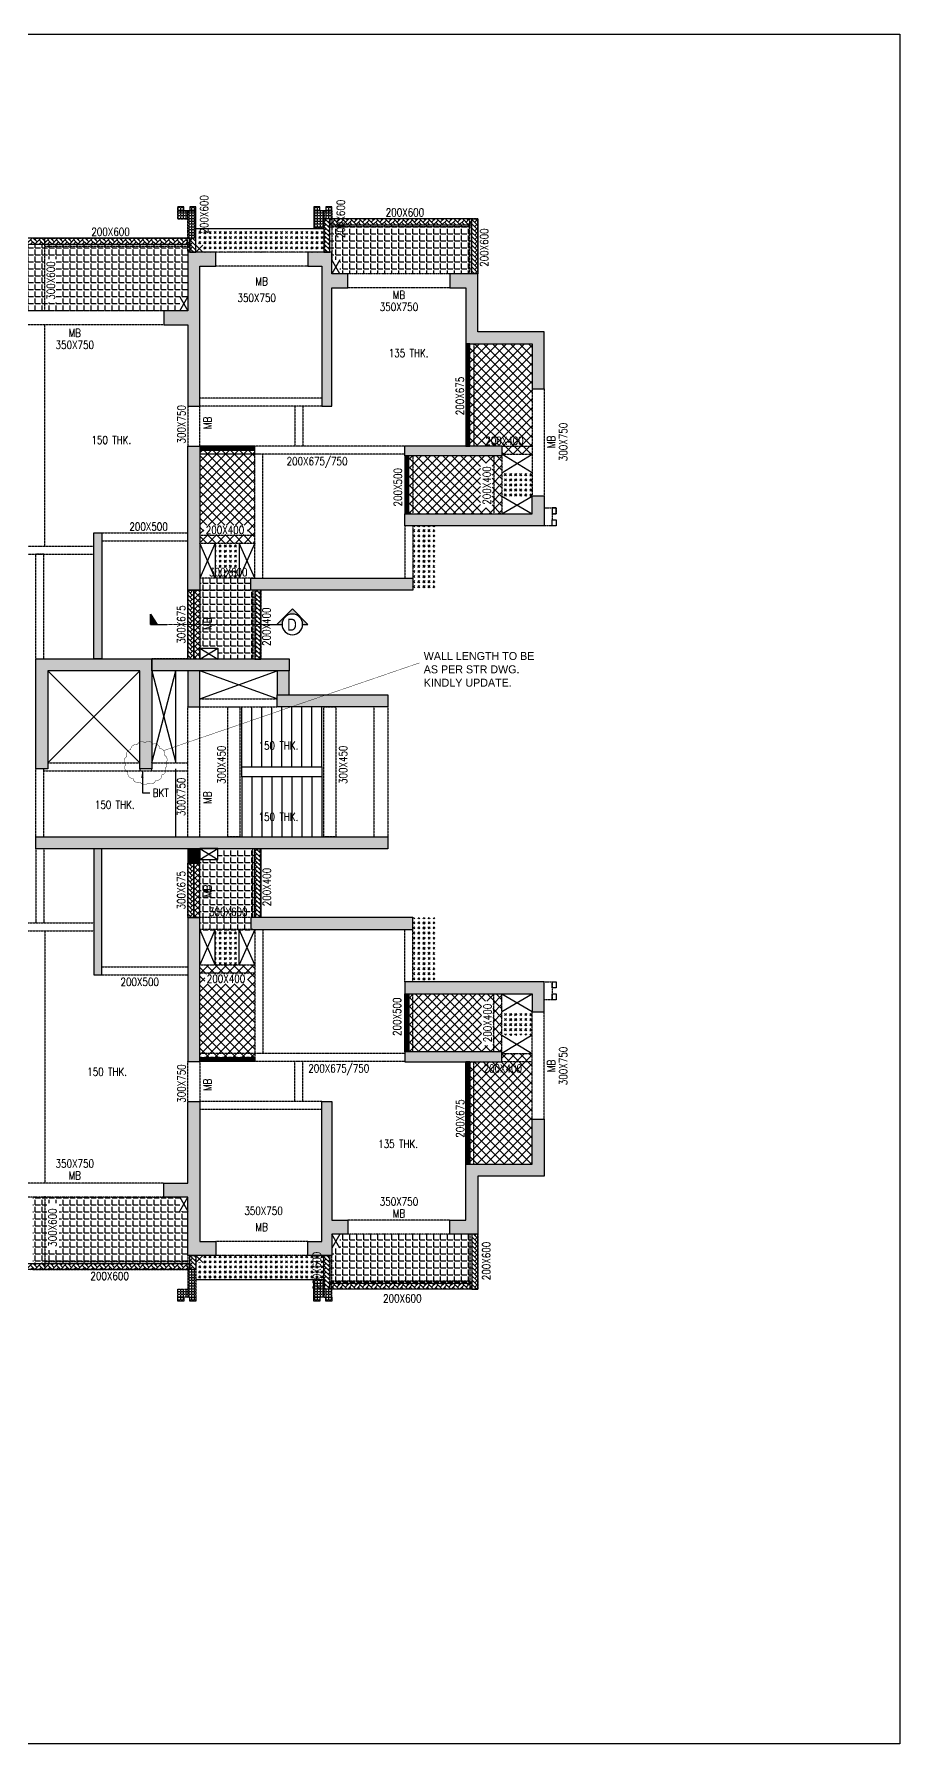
# Model space of a CAD drawing. Header units: millimetres. Extents: x 4277 to 218637, y 6776 to 49510.
# Drawn here: x 44163 to 65790, y 6776 to 49510 of the extents above; entities that cross this region are included whole.
import ezdxf
from ezdxf.enums import TextEntityAlignment as Align

# ---------------------------------------------------------------- set-up
doc = ezdxf.new("R2010")
doc.units = ezdxf.units.MM
for name, pattern in [('DASHED2', [0.375, 0.25, -0.125]), ('DOT', [0.25, 0, -0.25]), ('HIDDEN', [0.375, 0.25, -0.125])]:
    doc.linetypes.add(name, pattern=pattern)
for name, color, linetype, lineweight in [('0. BIM ARCH 28.03.25', 7, 'Continuous', 0), ('BEAM SIZES', 3, 'Continuous', 0), ('Boundary', 40, 'Continuous', 30), ('OTHER', 7, 'Continuous', 30), ('RC PARDI 100MM', 2, 'Continuous', 25), ('RC PARDI 150MM', 2, 'Continuous', 25), ('RC PARDI 200MM', 2, 'Continuous', 25)]:
    doc.layers.add(name, color=color, linetype=linetype, lineweight=lineweight)
for name, color, linetype in [('BEAM', 3, 'DASHED2'), ('BEAM NO', 3, 'Continuous'), ('COL', 6, 'Continuous'), ('col solid', 20, 'Continuous'), ('COVER', 2, 'Continuous'), ('CUT', 9, 'Continuous'), ('DOTED LINE', 7, 'DOT'), ('HAT', 30, 'Continuous'), ('S-Refr-Sect', 2, 'Continuous'), ('SLAB NO', 3, 'Continuous'), ('SYMBOL', 1, 'Continuous')]:
    doc.layers.add(name, color=color, linetype=linetype)
doc.styles.add('AR', font='GOTHIC.TTF')
doc.styles.add('Arial', font='arial.ttf')
doc.styles.add('romance', font='SIMPLEX.shx')
doc.styles.add('ROMANS', font='romans.shx', dxfattribs={"width": 1.2})
doc.dimstyles.new('100T', dxfattribs={"dimtxt": 200, "dimasz": 180, "dimexe": 50, "dimexo": 50, "dimgap": 75, "dimtad": 1, "dimdec": 0, "dimzin": 0, "dimdsep": 46, "dimtxsty": 'romance', "dimcen": 0.09, "dimdle": 150, "dimclrd": 11, "dimclre": 11, "dimclrt": 2, "dimadec": 0, "dimazin": 0, "dimtfac": 1, "dimtdec": 0, "dimtofl": 0, "dimtmove": 0, "dimatfit": 3, "dimfxl": 1, "dimtolj": 1, "dimtzin": 0, "dimarcsym": 0})
pattern_1 = [(45, (67241, -120499.32), (-112.2532, 112.2532), []), (135, (67241, -120499.32), (-112.2532, -112.2532), [])]
pattern_2 = [(0, (67241, -120499.32), (0, 174.625), [127, -47.625]), (90, (67241, -120499.32), (-174.625, 1e-14), [127, -47.625])]
pattern_3 = [(180, (192865.78, 208981.15), (-75, -75), [75, -75]), (180, (192865.78, 208953.02), (-75, -75), [75, -75]), (180, (192865.78, 208924.9), (-75, -75), [75, -75]), (270, (192856.41, 208915.52), (75, -75), [75, -75]), (270, (192828.28, 208915.52), (75, -75), [75, -75]), (270, (192800.16, 208915.52), (75, -75), [75, -75])]
pattern_4 = [(270, (-155646.56, 212458.9), (75, -75), [75, -75]), (270, (-155618.43, 212458.9), (75, -75), [75, -75]), (270, (-155590.31, 212458.9), (75, -75), [75, -75]), (360, (-155580.93, 212449.53), (75, 75), [75, -75]), (360, (-155580.93, 212421.4), (75, 75), [75, -75]), (360, (-155580.93, 212393.28), (75, 75), [75, -75])]
pattern_5 = [(45, (67240.994, -120499.316), (0, 107.763073), [228.6, -76.2]), (135, (67294.876, -120445.435), (1e-14, 107.763073), [228.6, -76.2])]
pattern_6 = [(45, (67240.99, -120499.32), (-67.35192, 67.35192), []), (135, (67240.99, -120499.32), (-67.35192, -67.35192), [])]
pattern_7 = [(270, (-157171.56, 215258.9), (75, -75), [75, -75]), (270, (-157143.43, 215258.9), (75, -75), [75, -75]), (270, (-157115.31, 215258.9), (75, -75), [75, -75]), (360, (-157105.93, 215249.53), (75, 75), [75, -75]), (360, (-157105.93, 215221.4), (75, 75), [75, -75]), (360, (-157105.93, 215193.28), (75, 75), [75, -75])]
pattern_8 = [(45, (67240.99, -120499.32), (127.27922, 0), [75, -105]), (45, (67272.81, -120499.32), (127.27922, 0), [30, -150]), (45, (67240.99, -120467.5), (127.27922, 0), [30, -150])]
pattern_9 = [(0, (67240.994, -120499.316), (0, 69.85), [50.8, -19.05]), (90, (67240.994, -120499.316), (-69.85, 4e-15), [50.8, -19.05])]

# ---------------------------------------------------------------- blocks, each defined once
blk = doc.blocks.new('A-SEC-REF-ARROW')
at = {"layer": 'S-Refr-Sect'}
h = blk.add_hatch(color=11, dxfattribs=at)
edge = h.paths.add_edge_path()
edge.add_line((0, 904), (0, 600))
edge.add_arc((0, 0), 600, 90, 180)
edge.add_arc((0, 0), 600, 180, 270)
edge.add_line((0, -600), (0, -904))
edge.add_line((0, -904), (-904, 0))
edge.add_line((-904, 0), (0, 904))
at = {"layer": 'S-Refr-Sect', "color": 11, "linetype": 'Continuous', "ltscale": 100}
for p, q in [((-904, 0), (0, 904)), ((0, 904), (0, 600)), ((0, -904), (-904, 0)), ((0, -600), (0, -904))]:
    blk.add_line(p, q, dxfattribs=at)
at = {"layer": 'S-Refr-Sect', "color": 2, "linetype": 'Continuous'}
blk.add_circle((0, 0), 600, dxfattribs=at)
blk = doc.blocks.new('SECTION')
at = {"layer": 'SYMBOL', "color": 2, "linetype": 'Continuous'}
blk.add_line((1582547, -157327), (1583086, -157327), dxfattribs=at)
at = {"layer": 'SYMBOL', "ltscale": 800, "xscale": -0.500000000299394, "yscale": 0.5000000005322244, "zscale": 0.5, "rotation": 89.96648996946367}
blk.add_blockref('A-SEC-REF-ARROW', (1583371, -157327), dxfattribs=at)
at = {"layer": 'SYMBOL', "color": 1, "linetype": 'Continuous', "style": 'Arial', "width": 0.8}
blk.add_attdef('1', text='', height=350, dxfattribs=at).set_placement((1583359, -157334), align=Align.MIDDLE)
blk = doc.blocks.new('SEC-END')
at = {"linetype": 'Continuous'}
for p, q in [((-300, 0), (0, 200)), ((0, 0), (-300, 0))]:
    blk.add_line(p, q, dxfattribs=at)
blk.add_solid([(-300, 0), (0, 0), (-300, 0), (0, 200)], dxfattribs=at)
blk = doc.blocks.new('SEC-T1')
at = {"layer": 'S-Refr-Sect', "linetype": 'Continuous'}
blk.add_line((0, 4.84), (0, 0), dxfattribs=at)
at = {"layer": 'S-Refr-Sect', "extrusion": (0, 0, -1), "xscale": 0.009999999999998, "yscale": 0.009999999999998, "zscale": -0.01, "rotation": 180}
blk.add_blockref('SEC-END', (0, 4.84), dxfattribs=at)

msp = doc.modelspace()

# ---------------------------------------------------------------- hatches: boundary and pattern name
at = {"layer": 'col solid'}
h = msp.add_hatch(color=256, dxfattribs=at)
h.dxf.hatch_style = 1
h.paths.add_polyline_path([(48001, 42244), (48001, 40209), (48301, 40209), (48301, 43709), (48701, 43709), (48701, 44059), (48001, 44059), (48001, 42594), (47400, 42594), (47400, 42244), (48001, 42244)])
h = msp.add_hatch(color=256, dxfattribs=at)
h.dxf.hatch_style = 1
h.paths.add_polyline_path([(51601, 44059), (51001, 44059), (51001, 43709), (51351, 43709), (51351, 40209), (51601, 40209), (51601, 43169), (52000, 43169), (52000, 43519), (51601, 43519)])
h = msp.add_hatch(color=256, dxfattribs=at)
h.dxf.hatch_style = 1
h.paths.add_polyline_path([(55251, 41769), (56601, 41769), (56601, 40649), (56901, 40649), (56901, 42069), (55251, 42069), (55251, 43519), (54551, 43519), (54551, 43169), (54951, 43169), (54951, 41769)])
h = msp.add_hatch(color=256, dxfattribs=at)
h.dxf.hatch_style = 1
h.paths.add_polyline_path([(47999, 39209), (48301, 39209), (48301, 35609), (47999, 35609)])
h = msp.add_hatch(color=256, dxfattribs=at)
h.dxf.hatch_style = 1
h.paths.add_polyline_path([(53426, 39219), (55851, 39219), (55851, 38969), (53426, 38969)])
h = msp.add_hatch(color=256, dxfattribs=at)
h.dxf.hatch_style = 1
h.paths.add_polyline_path([(53426, 37219), (53426, 37519), (56601, 37519), (56601, 37969), (56901, 37969), (56901, 37219)])
h = msp.add_hatch(color=256, dxfattribs=at)
h.dxf.hatch_style = 1
h.paths.add_polyline_path([(45649, 33894), (45650, 33894), (45850, 33894), (45849, 37044), (45649, 37044)])
h = msp.add_hatch(color=256, dxfattribs=at)
h.dxf.hatch_style = 1
h.paths.add_polyline_path([(49576, 35909), (53626, 35909), (53626, 35609), (49576, 35609)])
h = msp.add_hatch(color=256, dxfattribs=at)
h.dxf.hatch_style = 1
h.paths.add_polyline_path([(44201, 33894), (47101, 33894), (47101, 31144), (46801, 31144), (46801, 33594), (44501, 33594), (44501, 31144), (44201, 31144)])
h = msp.add_hatch(color=256, dxfattribs=at)
h.dxf.hatch_style = 1
h.paths.add_polyline_path([(44201, 33894), (47101, 33894), (47101, 31144), (46801, 31144), (46801, 33594), (44501, 33594), (44501, 31144), (44201, 31144)])
h = msp.add_hatch(color=256, dxfattribs=at)
h.dxf.hatch_style = 1
h.paths.add_polyline_path([(47101, 33894), (50537, 33894), (50537, 33594), (47101, 33594)])
h = msp.add_hatch(color=256, dxfattribs=at)
h.dxf.hatch_style = 1
h.paths.add_polyline_path([(47999, 32694), (48299, 32694), (48299, 33594), (47999, 33594)])
h = msp.add_hatch(color=256, dxfattribs=at)
h.dxf.hatch_style = 1
h.paths.add_polyline_path([(50237, 32994), (50537, 32994), (50537, 33594), (50237, 33594)])
h = msp.add_hatch(color=256, dxfattribs=at)
h.dxf.hatch_style = 1
h.paths.add_polyline_path([(53001, 32694), (50237, 32694), (50237, 32994), (53001, 32994)])
h = msp.add_hatch(color=256, dxfattribs=at)
h.dxf.hatch_style = 1
h.paths.add_polyline_path([(44201, 29444), (53001, 29444), (53001, 29144), (44201, 29144)])
h = msp.add_hatch(color=256, dxfattribs=at)
h.dxf.hatch_style = 1
h.paths.add_polyline_path([(44201, 29444), (53001, 29444), (53001, 29144), (44201, 29144)])
h = msp.add_hatch(color=256, dxfattribs=at)
h.dxf.hatch_style = 1
h.paths.add_polyline_path([(45649, 25994), (45849, 25994), (45850, 29144), (45650, 29144), (45649, 29144)])
h = msp.add_hatch(color=256, dxfattribs=at)
h.dxf.hatch_style = 1
h.paths.add_polyline_path([(47999, 29144), (47999, 28791), (48299, 28791), (48299, 29144)])
h = msp.add_hatch(color=256, dxfattribs=at)
h.dxf.hatch_style = 1
h.paths.add_polyline_path([(47999, 29144), (47999, 28791), (48299, 28791), (48299, 29144)])
h = msp.add_hatch(color=256, dxfattribs=at)
h.dxf.hatch_style = 1
h.paths.add_polyline_path([(47999, 23829), (48301, 23829), (48301, 27429), (47999, 27429)])
h = msp.add_hatch(color=256, dxfattribs=at)
h.dxf.hatch_style = 1
h.paths.add_polyline_path([(49576, 27129), (53626, 27129), (53626, 27429), (49576, 27429)])
h = msp.add_hatch(color=256, dxfattribs=at)
h.dxf.hatch_style = 1
h.paths.add_polyline_path([(53426, 25819), (53426, 25519), (56601, 25519), (56601, 25069), (56901, 25069), (56901, 25819)])
h = msp.add_hatch(color=256, dxfattribs=at)
h.dxf.hatch_style = 1
h.paths.add_polyline_path([(53426, 23819), (55851, 23819), (55851, 24069), (53426, 24069)])
h = msp.add_hatch(color=256, dxfattribs=at)
h.dxf.hatch_style = 1
h.paths.add_polyline_path([(48001, 20794), (48001, 22829), (48301, 22829), (48301, 19329), (48701, 19329), (48701, 18979), (48001, 18979), (48001, 20444), (47400, 20444), (47400, 20794), (48001, 20794)])
h = msp.add_hatch(color=256, dxfattribs=at)
h.dxf.hatch_style = 1
h.paths.add_polyline_path([(51601, 18979), (51001, 18979), (51001, 19329), (51351, 19329), (51351, 22829), (51601, 22829), (51601, 19869), (52000, 19869), (52000, 19519), (51601, 19519)])
h = msp.add_hatch(color=256, dxfattribs=at)
h.dxf.hatch_style = 1
h.paths.add_polyline_path([(55251, 21269), (56601, 21269), (56601, 22389), (56901, 22389), (56901, 20969), (55251, 20969), (55251, 19519), (54551, 19519), (54551, 19869), (54951, 19869), (54951, 21269)])
at = {"layer": 'HAT'}
h = msp.add_hatch(dxfattribs=at)
h.set_pattern_fill('ANGLE', color=256, scale=10)
h.set_pattern_definition(pattern_9)
h.paths.add_polyline_path([(47751, 45194), (47901, 45194), (47901, 45094), (47751, 45094)])
h = msp.add_hatch(dxfattribs=at)
h.set_pattern_fill('ANGLE', color=256, scale=10)
h.set_pattern_definition(pattern_9)
h.paths.add_polyline_path([(48001, 45094), (47751, 45094), (47751, 44894), (48001, 44894)])
h = msp.add_hatch(dxfattribs=at)
h.set_pattern_fill('ANGLE', color=256, scale=10)
h.set_pattern_definition(pattern_9)
h.paths.add_polyline_path([(48001, 45094), (48201, 45094), (48201, 44409), (48001, 44409)])
h = msp.add_hatch(dxfattribs=at)
h.set_pattern_fill('ANGLE', color=256, scale=10)
h.set_pattern_definition(pattern_9)
h.paths.add_polyline_path([(48051, 45094), (48201, 45094), (48201, 45194), (48051, 45194)])
h = msp.add_hatch(dxfattribs=at)
h.set_pattern_fill('ANGLE', color=256, scale=10)
h.set_pattern_definition(pattern_9)
h.paths.add_polyline_path([(51151, 45194), (51301, 45194), (51301, 45094), (51151, 45094)])
h = msp.add_hatch(dxfattribs=at)
h.set_pattern_fill('ANGLE', color=256, scale=10)
h.set_pattern_definition(pattern_9)
h.paths.add_polyline_path([(51151, 45094), (51401, 45094), (51401, 44659), (51151, 44659)])
h = msp.add_hatch(dxfattribs=at)
h.set_pattern_fill('ANGLE', color=256, scale=10)
h.set_pattern_definition(pattern_9)
h.paths.add_polyline_path([(51401, 45094), (51601, 45094), (51601, 44894), (51401, 44894)])
h = msp.add_hatch(dxfattribs=at)
h.set_pattern_fill('ANGLE', color=256, scale=10)
h.set_pattern_definition(pattern_9)
h.paths.add_polyline_path([(51451, 45194), (51601, 45194), (51601, 45094), (51451, 45094)])
h = msp.add_hatch(dxfattribs=at)
h.set_pattern_fill('GOST_GLASS', color=256, scale=15)
h.set_pattern_definition([(45, (67240.99, -120299.32), (127.27922, 0), [75, -105]), (45, (67272.81, -120299.32), (127.27922, 0), [30, -150]), (45, (67240.99, -120267.5), (127.27922, 0), [30, -150])])
h.paths.add_polyline_path([(48201, 44654), (51401, 44654), (51401, 44059), (48376, 44059), (48376, 44234), (48201, 44234)])
h = msp.add_hatch(dxfattribs=at)
h.set_pattern_fill('ANGLE', color=256, scale=25)
h.set_pattern_definition(pattern_2)
h.paths.add_polyline_path([(55101, 44744), (51551, 44744), (51551, 44059), (51601, 44059), (51601, 43869), (51800, 43869), (51801, 43519), (55101, 43519)])
h = msp.add_hatch(dxfattribs=at)
h.set_pattern_fill('ANGLE', color=256, scale=25)
h.set_pattern_definition(pattern_2)
h.paths.add_polyline_path([(44426, 44259), (40801, 44259), (40801, 43759), (40851, 43759), (40851, 42944), (41051, 42944), (41051, 42594), (44426, 42594)])
h = msp.add_hatch(dxfattribs=at)
h.set_pattern_fill('ANGLE', color=256, scale=25)
h.set_pattern_definition(pattern_2)
h.paths.add_polyline_path([(44716, 42799), (44426, 42799), (44426, 42594), (47801, 42594), (47801, 42944), (48001, 42944), (48001, 44059), (48051, 44059), (48051, 44259), (44426, 44259), (44426, 43889), (44716, 43889)])
at = {"layer": 'HAT', "linetype": 'ByBlock'}
h = msp.add_hatch(dxfattribs=at)
h.set_pattern_fill('ANSI37', color=256, scale=50)
h.set_pattern_definition(pattern_1)
edge = h.paths.add_edge_path()
edge.add_line((56601, 41769), (55051, 41769))
edge.add_line((55051, 41769), (55051, 39209))
edge.add_line((55051, 39209), (55851, 39209))
edge.add_line((55851, 39209), (55851, 39009))
edge.add_line((55851, 39009), (56601, 39009))
edge.add_line((56601, 39009), (56600, 41769))
h = msp.add_hatch(dxfattribs=at)
h.set_pattern_fill('ANSI37', color=256, scale=50)
h.set_pattern_definition(pattern_1)
h.paths.add_polyline_path([(48398, 37237), (49491, 37237), (49491, 37003), (48398, 37003)])
h.paths.add_polyline_path([(49676, 36789), (48301, 36789), (48301, 39109), (49676, 39109)])
h = msp.add_hatch(dxfattribs=at)
h.set_pattern_fill('ANSI37', color=256, scale=50)
h.set_pattern_definition(pattern_1)
h.paths.add_polyline_path([(55603, 38785), (55603, 37670), (55317, 37670), (55317, 38785)])
h.paths.add_polyline_path([(55851, 38969), (53526, 38969), (53526, 37519), (55851, 37519)])
at = {"layer": 'HAT'}
h = msp.add_hatch(dxfattribs=at)
h.set_pattern_fill('GOST_GLASS', color=256, scale=15)
h.set_pattern_definition(pattern_8)
h.paths.add_polyline_path([(56601, 38549), (55851, 38549), (55851, 37959), (56601, 37959)])
h = msp.add_hatch(dxfattribs=at)
h.set_pattern_fill('GOST_GLASS', color=256, scale=15)
h.set_pattern_definition(pattern_8)
h.paths.add_polyline_path([(53626, 37219), (54176, 37219), (54176, 35609), (53626, 35609)])
h = msp.add_hatch(dxfattribs=at)
h.set_pattern_fill('GOST_GLASS', color=256, scale=15)
h.set_pattern_definition(pattern_8)
h.paths.add_polyline_path([(49288, 36789), (48688, 36789), (48688, 35909), (49288, 35909)])
h = msp.add_hatch(dxfattribs=at)
h.set_pattern_fill('ANGLE', color=256, scale=25)
h.set_pattern_definition(pattern_2)
h.paths.add_polyline_path([(48301, 35909), (49576, 35909), (49576, 35609), (48301, 35609)])
at = {"layer": 'HAT', "linetype": 'ByBlock'}
h = msp.add_hatch(dxfattribs=at)
h.set_pattern_fill('ANSI37', color=256, scale=30)
h.set_pattern_definition(pattern_6)
h.paths.add_polyline_path([(48299, 33891), (48150, 33891), (48150, 35609), (48299, 35609)])
at = {"layer": 'HAT'}
h = msp.add_hatch(dxfattribs=at)
h.set_pattern_fill('ANGLE', color=256, scale=25)
h.set_pattern_definition(pattern_2)
edge = h.paths.add_edge_path()
edge.add_line((49676, 35609), (48301, 35609))
edge.add_line((48301, 35609), (48299, 34159))
edge.add_line((48299, 34159), (48751, 34159))
edge.add_line((48751, 34159), (48751, 33891))
edge.add_line((48751, 33891), (49676, 33891))
edge.add_line((49676, 33891), (49676, 35609))
h = msp.add_hatch(dxfattribs=at)
h.set_pattern_fill('ANGLE', color=256, scale=25)
h.set_pattern_definition(pattern_2)
edge = h.paths.add_edge_path()
edge.add_line((49676, 27429), (48301, 27429))
edge.add_line((48301, 27429), (48299, 28879))
edge.add_line((48299, 28879), (48751, 28879))
edge.add_line((48751, 28879), (48751, 29147))
edge.add_line((48751, 29147), (49676, 29147))
edge.add_line((49676, 29147), (49676, 27429))
at = {"layer": 'HAT', "linetype": 'ByBlock'}
h = msp.add_hatch(dxfattribs=at)
h.set_pattern_fill('ANSI37', color=256, scale=30)
h.set_pattern_definition(pattern_6)
h.paths.add_polyline_path([(48299, 28791), (48150, 28791), (48150, 27429), (48299, 27429)])
at = {"layer": 'HAT'}
h = msp.add_hatch(dxfattribs=at)
h.set_pattern_fill('ANGLE', color=256, scale=25)
h.set_pattern_definition([(0, (67240.97, -128989.37), (0, 174.625), [127, -47.625]), (90, (67240.97, -128989.37), (-174.625, 1e-14), [127, -47.625])])
h.paths.add_polyline_path([(48301, 27419), (49576, 27419), (49576, 27119), (48301, 27119)])
h = msp.add_hatch(dxfattribs=at)
h.set_pattern_fill('GOST_GLASS', color=256, scale=15)
h.set_pattern_definition(pattern_8)
h.paths.add_polyline_path([(53626, 27429), (54176, 27429), (54176, 25829), (53626, 25829)])
h = msp.add_hatch(dxfattribs=at)
h.set_pattern_fill('GOST_GLASS', color=256, scale=15)
h.set_pattern_definition(pattern_8)
h.paths.add_polyline_path([(49288, 27129), (48688, 27129), (48688, 26249), (49288, 26249)])
at = {"layer": 'HAT', "linetype": 'ByBlock'}
h = msp.add_hatch(dxfattribs=at)
h.set_pattern_fill('ANSI37', color=256, scale=50)
h.set_pattern_definition(pattern_1)
h.paths.add_polyline_path([(49495, 26016), (49495, 25775), (48423, 25775), (48423, 26016)])
h.paths.add_polyline_path([(49676, 26249), (48301, 26249), (48301, 23929), (49676, 23929)])
h = msp.add_hatch(dxfattribs=at)
h.set_pattern_fill('ANSI37', color=256, scale=50)
h.set_pattern_definition(pattern_1)
h.paths.add_polyline_path([(55620, 25337), (55620, 24230), (55341, 24230), (55341, 25337)])
h.paths.add_polyline_path([(55851, 24069), (53526, 24069), (53526, 25519), (55851, 25519)])
at = {"layer": 'HAT'}
h = msp.add_hatch(dxfattribs=at)
h.set_pattern_fill('GOST_GLASS', color=256, scale=15)
h.set_pattern_definition(pattern_8)
h.paths.add_polyline_path([(56601, 25079), (55851, 25079), (55851, 24489), (56601, 24489)])
at = {"layer": 'HAT', "linetype": 'ByBlock'}
h = msp.add_hatch(dxfattribs=at)
h.set_pattern_fill('ANSI37', color=256, scale=50)
h.set_pattern_definition(pattern_1)
edge = h.paths.add_edge_path()
edge.add_line((56601, 21269), (55051, 21269))
edge.add_line((55051, 21269), (55051, 23829))
edge.add_line((55051, 23829), (55851, 23829))
edge.add_line((55851, 23829), (55851, 24029))
edge.add_line((55851, 24029), (56601, 24029))
edge.add_line((56601, 24029), (56600, 21269))
at = {"layer": 'HAT'}
h = msp.add_hatch(dxfattribs=at)
h.set_pattern_fill('ANGLE', color=256, scale=25)
h.set_pattern_definition(pattern_2)
h.paths.add_polyline_path([(44477, 20293), (44784, 20293), (44784, 19118), (44477, 19118)], flags=16)
h.paths.add_polyline_path([(48001, 18779), (44126, 18779), (44126, 20444), (47801, 20444), (47801, 20094), (48001, 20094)])
h = msp.add_hatch(dxfattribs=at)
h.set_pattern_fill('ANGLE', color=256, scale=25)
h.set_pattern_definition(pattern_2)
edge = h.paths.add_edge_path()
edge.add_line((55101, 18294), (51551, 18294))
edge.add_line((51551, 18294), (51551, 18979))
edge.add_line((51551, 18979), (51601, 18979))
edge.add_line((51601, 18979), (51601, 19169))
edge.add_line((51601, 19169), (51800, 19169))
edge.add_line((51800, 19169), (51801, 19519))
edge.add_line((51801, 19519), (55101, 19519))
edge.add_line((55101, 19519), (55101, 18294))
h = msp.add_hatch(dxfattribs=at)
h.set_pattern_fill('GOST_GLASS', color=256, scale=15)
h.set_pattern_definition([(45, (67240.99, -120699.37), (127.27922, 0), [75, -105]), (45, (67272.81, -120699.37), (127.27922, 0), [30, -150]), (45, (67240.99, -120667.55), (127.27922, 0), [30, -150])])
h.paths.add_polyline_path([(48201, 18384), (51401, 18384), (51401, 18979), (48376, 18979), (48376, 18804), (48201, 18804)])
h = msp.add_hatch(dxfattribs=at)
h.set_pattern_fill('ANGLE', color=256, scale=10)
h.set_pattern_definition(pattern_9)
h.paths.add_polyline_path([(48001, 18629), (48200, 18629), (48201, 17944), (48001, 17944)])
h = msp.add_hatch(dxfattribs=at)
h.set_pattern_fill('ANGLE', color=256, scale=10)
h.set_pattern_definition(pattern_9)
h.paths.add_polyline_path([(51401, 17944), (51151, 17944), (51151, 18379), (51401, 18379)])
h = msp.add_hatch(dxfattribs=at)
h.set_pattern_fill('ANGLE', color=256, scale=10)
h.set_pattern_definition(pattern_9)
h.paths.add_polyline_path([(48001, 17944), (47751, 17944), (47751, 18144), (48001, 18144)])
h = msp.add_hatch(dxfattribs=at)
h.set_pattern_fill('ANGLE', color=256, scale=10)
h.set_pattern_definition(pattern_9)
h.paths.add_polyline_path([(51401, 18144), (51601, 18144), (51601, 17944), (51401, 17944)])
h = msp.add_hatch(dxfattribs=at)
h.set_pattern_fill('ANGLE', color=256, scale=10)
h.set_pattern_definition(pattern_9)
h.paths.add_polyline_path([(47751, 17944), (47901, 17944), (47901, 17844), (47751, 17844)])
h = msp.add_hatch(dxfattribs=at)
h.set_pattern_fill('ANGLE', color=256, scale=10)
h.set_pattern_definition(pattern_9)
h.paths.add_polyline_path([(48051, 17944), (48201, 17944), (48201, 17844), (48051, 17844)])
h = msp.add_hatch(dxfattribs=at)
h.set_pattern_fill('ANGLE', color=256, scale=10)
h.set_pattern_definition(pattern_9)
h.paths.add_polyline_path([(51151, 17944), (51301, 17944), (51301, 17844), (51151, 17844)])
h = msp.add_hatch(dxfattribs=at)
h.set_pattern_fill('ANGLE', color=256, scale=10)
h.set_pattern_definition(pattern_9)
h.paths.add_polyline_path([(51451, 17944), (51601, 17944), (51601, 17844), (51451, 17844)])
at = {"layer": 'RC PARDI 100MM'}
h = msp.add_hatch(dxfattribs=at)
h.set_pattern_fill('EARTH', color=30, scale=300, angle=270)
h.set_pattern_definition(pattern_7)
h.paths.add_polyline_path([(54951, 41769), (54951, 39209), (55051, 39209), (55051, 41769)])
h = msp.add_hatch(dxfattribs=at)
h.set_pattern_fill('EARTH', color=30, scale=300, angle=180)
h.set_pattern_definition(pattern_3)
h.paths.add_polyline_path([(48301, 39109), (49676, 39109), (49676, 39209), (48301, 39209)])
h = msp.add_hatch(dxfattribs=at)
h.set_pattern_fill('EARTH', color=30, scale=300, angle=270)
h.set_pattern_definition(pattern_4)
h.paths.add_polyline_path([(53426, 38969), (53426, 37519), (53526, 37519), (53526, 38969)])
h = msp.add_hatch(dxfattribs=at)
h.set_pattern_fill('EARTH', color=30, scale=300, angle=270)
h.set_pattern_definition(pattern_4)
h.paths.add_polyline_path([(53426, 24069), (53426, 25519), (53526, 25519), (53526, 24069)])
h = msp.add_hatch(dxfattribs=at)
h.set_pattern_fill('EARTH', color=30, scale=300, angle=180)
h.set_pattern_definition(pattern_3)
h.paths.add_polyline_path([(48301, 23929), (49676, 23929), (49676, 23829), (48301, 23829)])
h = msp.add_hatch(dxfattribs=at)
h.set_pattern_fill('EARTH', color=30, scale=300, angle=270)
h.set_pattern_definition(pattern_7)
h.paths.add_polyline_path([(54951, 21269), (54951, 23829), (55051, 23829), (55051, 21269)])
at = {"layer": 'RC PARDI 150MM'}
h = msp.add_hatch(dxfattribs=at)
h.set_pattern_fill('AR-HBONE', color=30, scale=0.75)
h.set_pattern_definition(pattern_5)
h.paths.add_polyline_path([(51401, 44059), (51551, 44059), (51551, 44894), (51401, 44894)])
h = msp.add_hatch(dxfattribs=at)
h.set_pattern_fill('AR-HBONE', color=30, scale=0.75)
h.set_pattern_definition(pattern_5)
h.paths.add_polyline_path([(55101, 44894), (51551, 44894), (51551, 44744), (55101, 44744)])
h = msp.add_hatch(dxfattribs=at)
h.set_pattern_fill('AR-HBONE', color=30, scale=0.75)
h.set_pattern_definition(pattern_5)
h.paths.add_polyline_path([(55251, 43519), (55101, 43519), (55101, 44894), (55251, 44894)])
h = msp.add_hatch(dxfattribs=at)
h.set_pattern_fill('AR-HBONE', color=30, scale=0.75)
h.set_pattern_definition([(45, (67240.994, -120399.316), (0, 107.763073), [228.6, -76.2]), (135, (67294.876, -120345.435), (1e-14, 107.763073), [228.6, -76.2])])
h.paths.add_polyline_path([(48051, 44409), (40801, 44409), (40801, 44259), (48051, 44259)])
h = msp.add_hatch(dxfattribs=at)
h.set_pattern_fill('AR-HBONE', color=30, scale=0.75)
h.set_pattern_definition([(45, (70590.53, -120199.28), (0, 107.763073), [228.6, -76.2]), (135, (70644.41, -120145.4), (1e-14, 107.763073), [228.6, -76.2])])
h.paths.add_polyline_path([(48051, 44059), (48201, 44059), (48201, 44409), (48051, 44409)])
h = msp.add_hatch(dxfattribs=at)
h.set_pattern_fill('AR-HBONE', color=30, scale=0.75)
h.set_pattern_definition(pattern_5)
h.paths.add_polyline_path([(48149, 33891), (47999, 33891), (47999, 35609), (48149, 35609)])
h = msp.add_hatch(dxfattribs=at)
h.set_pattern_fill('AR-HBONE', color=30, scale=0.75)
h.set_pattern_definition(pattern_5)
h.paths.add_polyline_path([(49826, 35609), (49676, 35609), (49676, 33891), (49826, 33891)])
h = msp.add_hatch(dxfattribs=at)
h.set_pattern_fill('AR-HBONE', color=30, scale=0.75)
h.set_pattern_definition(pattern_5)
h.paths.add_polyline_path([(49826, 27429), (49676, 27429), (49676, 29147), (49826, 29147)])
h = msp.add_hatch(dxfattribs=at)
h.set_pattern_fill('AR-HBONE', color=30, scale=0.75)
h.set_pattern_definition(pattern_5)
h.paths.add_polyline_path([(48149, 28791), (47999, 28791), (47999, 27429), (48149, 27429)])
h = msp.add_hatch(dxfattribs=at)
h.set_pattern_fill('AR-HBONE', color=30, scale=0.75)
h.set_pattern_definition(pattern_5)
h.paths.add_polyline_path([(55251, 19519), (55101, 19519), (55101, 18144), (55251, 18144)])
h = msp.add_hatch(dxfattribs=at)
h.set_pattern_fill('AR-HBONE', color=30, scale=0.75)
h.set_pattern_definition([(45, (70590.04, -120799.41), (0, 107.763073), [228.6, -76.2]), (135, (70643.924, -120745.53), (1e-14, 107.763073), [228.6, -76.2])])
h.paths.add_polyline_path([(48051, 18979), (48201, 18979), (48201, 18629), (48051, 18629)])
h = msp.add_hatch(dxfattribs=at)
h.set_pattern_fill('AR-HBONE', color=30, scale=0.75)
h.set_pattern_definition(pattern_5)
h.paths.add_polyline_path([(51401, 18979), (51551, 18979), (51551, 18144), (51401, 18144)])
h = msp.add_hatch(dxfattribs=at)
h.set_pattern_fill('AR-HBONE', color=30, scale=0.75)
h.set_pattern_definition([(45, (67240.52, -120599.32), (0, 107.763073), [228.6, -76.2]), (135, (67294.405, -120545.435), (1e-14, 107.763073), [228.6, -76.2])])
h.paths.add_polyline_path([(48051, 18629), (40800, 18629), (40800, 18779), (48051, 18779)])
h = msp.add_hatch(dxfattribs=at)
h.set_pattern_fill('AR-HBONE', color=30, scale=0.75)
h.set_pattern_definition(pattern_5)
h.paths.add_polyline_path([(55101, 18144), (51551, 18144), (51551, 18294), (55101, 18294)])

# ---------------------------------------------------------------- linework, layer by layer
at = {"layer": '0. BIM ARCH 28.03.25', "linetype": 'ByBlock', "lineweight": -2, "const_width": 10, "elevation": 0}
msp.add_lwpolyline([(47397, 31602), (53785, 33794)], dxfattribs=at)
msp.add_lwpolyline([(47453, 31294, 0.5), (47413, 31491, 0.5), (47299, 31656, 0.5), (47129, 31764, 0.5), (46931, 31796, 0.5), (46736, 31748, 0.5), (46575, 31627, 0.5), (46474, 31453, 0.5), (46450, 31254, 0.5), (46506, 31061, 0.5), (46633, 30905, 0.5), (46811, 30811, 0.5), (47011, 30795, 0.5), (47202, 30859, 0.5), (47352, 30992, 0.5), (47438, 31173, 0.5)], format="xyb", close=True, dxfattribs=at)
at = {"layer": 'BEAM', "ltscale": 10}
for p, q in [((48001, 44059, 0), (48001, 45094, 0)), ((48001, 45094, 0), (48201, 45094, 0)), ((48201, 44059, 0), (48201, 45094, 0)), ((48201, 44309, 0), (48201, 45094, 0)), ((51401, 45094, 0), (51401, 44059, 0)), ((51401, 45094, 0), (51601, 45094, 0)), ((51601, 44894, 0), (51401, 44894, 0)), ((51601, 45094, 0), (51601, 43859, 0)), ((55051, 44894, 0), (51601, 44894, 0)), ((55051, 43519), (55051, 44894, 0)), ((55251, 44894, 0), (55051, 44894, 0)), ((55251, 43519), (55251, 44894, 0)), ((55051, 44694, 0), (51601, 44694, 0)), ((44126, 44409, 0), (44426, 44409, 0)), ((44426, 42594, 0), (44426, 44409, 0)), ((44426, 44409, 0), (48001, 44409, 0)), ((44426, 44209, 0), (48001, 44209, 0)), ((48201, 44409, 0), (48001, 44409, 0)), ((55151, 41769, 0), (55151, 39209, 0)), ((49826, 39009, 0), (48301, 39009, 0)), ((49776, 39009, 0), (48301, 39009, 0)), ((49676, 35909, 0), (49676, 39209, 0)), ((53626, 38969, 0), (53626, 37519, 0)), ((55851, 39009, 0), (56601, 39009, 0)), ((55851, 38969, 0), (55851, 37519, 0)), ((53626, 37219, 0), (53626, 35909, 0)), ((48301, 36789, 0), (49676, 36789, 0)), ((44401, 36516, 0), (44201, 36516, 0)), ((49626, 35909, 0), (48301, 35909, 0)), ((49826, 35609, 0), (49826, 33891, 0)), ((47999, 33894, 0), (47101, 33894, 0)), ((47999, 33594, 0), (47101, 33594, 0)), ((48299, 32894, 0), (50237, 32894, 0)), ((48299, 32694, 0), (50237, 32694, 0)), ((52651, 32694, 0), (52651, 29444, 0)), ((53001, 32694, 0), (53001, 29444, 0)), ((44501, 31294, 0), (46801, 31294, 0)), ((47101, 31294, 0), (47999, 31294, 0)), ((49626, 27429, 0), (49626, 29147, 0)), ((49826, 27429, 0), (49826, 29147, 0)), ((49626, 27429, 0), (48301, 27429, 0)), ((49626, 27129, 0), (48301, 27129, 0)), ((49676, 27129, 0), (49676, 23829, 0)), ((53626, 25819, 0), (53626, 27129, 0)), ((48301, 26249, 0), (49676, 26249, 0)), ((53626, 24069, 0), (53626, 25519, 0)), ((55851, 24069, 0), (55851, 25519, 0)), ((49776, 24029, 0), (48301, 24029, 0)), ((55851, 24029, 0), (56601, 24029, 0)), ((55151, 21269, 0), (55151, 23829, 0)), ((44426, 20469, 0), (44425, 18629, 0)), ((55051, 19519), (55051, 18144, 0)), ((55251, 19519), (55251, 18144, 0)), ((44425, 18829, 0), (48001, 18829, 0)), ((48001, 18979, 0), (48001, 17944, 0)), ((48201, 18979, 0), (48201, 18629, 0)), ((51601, 17944, 0), (51601, 18979, 0)), ((44125, 18629, 0), (44425, 18629, 0)), ((44425, 18629, 0), (48001, 18629, 0)), ((48200, 18629, 0), (48001, 18629, 0)), ((48200, 18629, 0), (48201, 17944, 0)), ((51601, 18144, 0), (51401, 18144, 0)), ((55051, 18344, 0), (51601, 18344, 0)), ((55051, 18144, 0), (51601, 18144, 0)), ((55251, 18144, 0), (55051, 18144, 0)), ((48001, 17944, 0), (48201, 17944, 0)), ((51401, 17944, 0), (51601, 17944, 0))]:
    msp.add_line(p, q, dxfattribs=at)
at = {"layer": 'BEAM', "color": 4}
for p, q in [((50988, 44059, 0), (48688, 44059, 0)), ((54551, 43519, 0), (52000, 43519, 0)), ((47400, 42594, 0), (41451, 42594, 0)), ((47400, 20444, 0), (41451, 20444, 0)), ((54551, 19519, 0), (52000, 19519, 0)), ((51001, 18979, 0), (48701, 18979, 0))]:
    msp.add_line(p, q, dxfattribs=at)
at = {"layer": 'BEAM', "color": 4, "linetype": 'HIDDEN', "ltscale": 10}
for p, q in [((50988, 43709, 0), (48688, 43709, 0)), ((54551, 43169, 0), (52000, 43169, 0)), ((47400, 42244, 0), (41451, 42244, 0)), ((48001, 40209, 0), (47999, 39209, 0)), ((48301, 39209, 0), (48301, 40209, 0)), ((47999, 35609, 0), (47999, 33891, 0)), ((48299, 35609, 0), (48299, 33891, 0)), ((47999, 29444, 0), (47999, 32694, 0)), ((48299, 29444, 0), (48299, 32694, 0)), ((47999, 27429, 0), (47999, 28794, 0)), ((48299, 27429, 0), (48299, 28794, 0)), ((48001, 22829, 0), (47999, 23829, 0)), ((48301, 23829, 0), (48301, 22829, 0)), ((47400, 20794, 0), (41451, 20794, 0)), ((54551, 19869, 0), (52000, 19869, 0)), ((51001, 19329, 0), (48701, 19329, 0))]:
    msp.add_line(p, q, dxfattribs=at)
at = {"layer": 'BEAM', "linetype": 'HIDDEN', "ltscale": 10}
for p, q in [((44426, 36716, 0), (44426, 42244, 0)), ((54951, 41769, 0), (54951, 39209, 0)), ((51351, 40409, 0), (48301, 40409, 0)), ((51351, 40209, 0), (48301, 40209, 0)), ((50676, 40209, 0), (50676, 39209, 0)), ((50876, 40209, 0), (50876, 39209, 0)), ((53426, 39209, 0), (48301, 39209, 0)), ((53426, 39009, 0), (49826, 39009, 0)), ((49876, 35909, 0), (49876, 39009, 0)), ((53426, 38969, 0), (53426, 37519, 0)), ((55651, 38969, 0), (55651, 37519, 0)), ((55851, 39209, 0), (56601, 39209, 0)), ((53426, 37219, 0), (53426, 35909, 0)), ((45849, 37044, 0), (47999, 37044, 0)), ((45849, 36844, 0), (47999, 36844, 0)), ((48301, 36989, 0), (49676, 36989, 0)), ((41401, 36716, 0), (45649, 36716, 0)), ((41401, 36516, 0), (45649, 36516, 0)), ((44201, 33894, 0), (44201, 36516, 0)), ((44401, 33894, 0), (44401, 36516, 0)), ((49626, 35609, 0), (48301, 35609, 0)), ((49626, 35609, 0), (49626, 33891, 0)), ((44201, 29444, 0), (44201, 31144, 0)), ((44401, 29444, 0), (44401, 31144, 0)), ((44401, 31094, 0), (46801, 31094, 0)), ((47101, 31094, 0), (47999, 31094, 0)), ((44201, 29144, 0), (44201, 27294, 0)), ((44401, 29144, 0), (44401, 27294, 0)), ((42701, 27294, 6), (45649, 27294, 6)), ((42701, 27094, 6), (45649, 27094, 6)), ((44426, 27094, 0), (44426, 20819, 0)), ((49876, 27129, 0), (49876, 24029, 0)), ((53426, 25819, 0), (53426, 27129, 0)), ((45849, 26194, 0), (47999, 26194, 0)), ((45849, 25994, 0), (47999, 25994, 0)), ((48301, 26049, 0), (49676, 26049, 0)), ((53426, 24069, 0), (53426, 25519, 0)), ((55651, 24069, 0), (55651, 25519, 0)), ((53426, 24029, 0), (49776, 24029, 0)), ((53426, 23829, 0), (48301, 23829, 0)), ((53426, 23829, 0), (48301, 23829, 0)), ((50676, 22829, 0), (50676, 23829, 0)), ((50876, 22829, 0), (50876, 23829, 0)), ((54951, 21269, 0), (54951, 23829, 0)), ((55851, 23829, 0), (56601, 23829, 0)), ((51351, 22829, 0), (48301, 22829, 0)), ((51351, 22629, 0), (48301, 22629, 0))]:
    msp.add_line(p, q, dxfattribs=at)
at = {"layer": 'BEAM', "color": 4, "ltscale": 10}
for p, q in [((56601, 40649, 0), (56601, 37969, 0)), ((56901, 40649, 0), (56901, 37969, 0)), ((56601, 22389, 0), (56601, 25069, 0)), ((56901, 22389, 0), (56901, 25069, 0))]:
    msp.add_line(p, q, dxfattribs=at)
at = {"layer": 'BEAM', "ltscale": 10, "elevation": 0}
for points in [[(48001, 45094), (47751, 45094), (47751, 44894), (48001, 44894)], [(48001, 17944), (47751, 17944), (47751, 18144), (48001, 18144)]]:
    msp.add_lwpolyline(points, close=True, dxfattribs=at)
at = {"layer": 'BEAM', "elevation": 0}
msp.add_lwpolyline([(56901, 37669), (57201, 37669), (57201, 37519), (57101, 37519), (57101, 37369), (57201, 37369), (57201, 37219), (56901, 37219)], dxfattribs=at)
at = {"layer": 'BEAM', "linetype": 'HIDDEN', "ltscale": 10, "elevation": 0}
for points in [[(49001, 32694), (49301, 32694), (49301, 29444), (49001, 29444)], [(51401, 32694), (51701, 32694), (51701, 29444), (51401, 29444)], [(46801, 31094), (47101, 31094), (47101, 31144), (46801, 31144)]]:
    msp.add_lwpolyline(points, close=True, dxfattribs=at)
at = {"layer": 'BEAM', "elevation": 0}
msp.add_lwpolyline([(57101, 25369), (56901, 25369), (56901, 25819), (57101, 25819)], close=True, dxfattribs=at)
at = {"layer": 'Boundary'}
msp.add_lwpolyline([(4277, 49510), (65790, 49510), (65790, 6776), (4277, 6776)], close=True, dxfattribs=at)
at = {"layer": 'COL', "elevation": 0}
for points in [[(48001, 42244), (48001, 40209), (48301, 40209), (48301, 43709), (48701, 43709), (48701, 44059), (48001, 44059), (48001, 42594), (47400, 42594), (47400, 42244), (48001, 42244)], [(51601, 44059), (51001, 44059), (51001, 43709), (51351, 43709), (51351, 40209), (51601, 40209), (51601, 43169), (52000, 43169), (52000, 43519), (51601, 43519)], [(47999, 39209), (48301, 39209), (48301, 35609), (47999, 35609)], [(53426, 39219), (55851, 39219), (55851, 38969), (53426, 38969)], [(53426, 37219), (53426, 37519), (56601, 37519), (56601, 37969), (56901, 37969), (56901, 37219)], [(49576, 35909), (53626, 35909), (53626, 35609), (49576, 35609)], [(44201, 33894), (47101, 33894), (47101, 31144), (46801, 31144), (46801, 33594), (44501, 33594), (44501, 31144), (44201, 31144)], [(47101, 33894), (50537, 33894), (50537, 33594), (47101, 33594)], [(47999, 32694), (48299, 32694), (48299, 33594), (47999, 33594)], [(50237, 32994), (50537, 32994), (50537, 33594), (50237, 33594)], [(53001, 32694), (50237, 32694), (50237, 32994), (53001, 32994)], [(44201, 29444), (53001, 29444), (53001, 29144), (44201, 29144)], [(47999, 29144), (47999, 28791), (48299, 28791), (48299, 29144)], [(47999, 23829), (48301, 23829), (48301, 27429), (47999, 27429)], [(49576, 27129), (53626, 27129), (53626, 27429), (49576, 27429)], [(53426, 25819), (53426, 25519), (56601, 25519), (56601, 25069), (56901, 25069), (56901, 25819)], [(53426, 23819), (55851, 23819), (55851, 24069), (53426, 24069)], [(48001, 20794), (48001, 22829), (48301, 22829), (48301, 19329), (48701, 19329), (48701, 18979), (48001, 18979), (48001, 20444), (47400, 20444), (47400, 20794), (48001, 20794)], [(51601, 18979), (51001, 18979), (51001, 19329), (51351, 19329), (51351, 22829), (51601, 22829), (51601, 19869), (52000, 19869), (52000, 19519), (51601, 19519)]]:
    msp.add_lwpolyline(points, close=True, dxfattribs=at)
for points in [[(55251, 41769), (56601, 41769), (56601, 40649), (56901, 40649), (56901, 42069), (55251, 42069), (55251, 43519), (54551, 43519), (54551, 43169), (54951, 43169), (54951, 41769), (55251, 41769)], [(45649, 33894), (45649, 37044), (45849, 37044), (45850, 33894), (45650, 33894)], [(45649, 29144), (45649, 25994), (45849, 25994), (45850, 29144), (45650, 29144)], [(55251, 21269), (56601, 21269), (56601, 22389), (56901, 22389), (56901, 20969), (55251, 20969), (55251, 19519), (54551, 19519), (54551, 19869), (54951, 19869), (54951, 21269), (55251, 21269)]]:
    msp.add_lwpolyline(points, dxfattribs=at)
at = {"layer": 'COVER'}
for p, q in [((48201, 44654, 0), (51401, 44654, 0)), ((48688, 36789, 0), (48688, 35909, 0)), ((49288, 36789, 0), (49288, 35909, 0)), ((47699, 31294, 0), (47699, 33594, 0)), ((47699, 29444, 0), (47699, 31144, 0)), ((48688, 26249, 0), (48688, 27129, 0)), ((49288, 26249, 0), (49288, 27129, 0)), ((51401, 17944, 0), (51401, 18979, 0)), ((48201, 18384, 0), (51401, 18384, 0))]:
    msp.add_line(p, q, dxfattribs=at)
at = {"layer": 'COVER', "elevation": 0}
for points in [[(48201, 45090), (48201, 45194), (48051, 45194), (48051, 45094), (47901, 45094), (47901, 45194), (47751, 45194), (47751, 45094), (48001, 45094)], [(51601, 45094), (51601, 45194), (51451, 45194), (51451, 45094), (51301, 45094), (51301, 45194), (51151, 45194), (51151, 45094)]]:
    msp.add_lwpolyline(points, dxfattribs=at)
for points in [[(51401, 45094), (51151, 45094), (51151, 44659), (51401, 44659)], [(51401, 44059), (51551, 44059), (51551, 44894), (51401, 44894)], [(55101, 44894), (51551, 44894), (51551, 44744), (55101, 44744)], [(55251, 43519), (55101, 43519), (55101, 44894), (55251, 44894)], [(48051, 44409), (40801, 44409), (40801, 44259), (48051, 44259)], [(48051, 44059), (48201, 44059), (48201, 44409), (48051, 44409)], [(57101, 37519), (57201, 37519), (57201, 37669), (57101, 37669)], [(57101, 37369), (57201, 37369), (57201, 37219), (57101, 37219)], [(48149, 33891), (47999, 33891), (47999, 35609), (48149, 35609)], [(48299, 33891), (48150, 33891), (48150, 35609), (48299, 35609)], [(49826, 35609), (49676, 35609), (49676, 33891), (49826, 33891)], [(48299, 34159), (48751, 34159), (48751, 33884), (48299, 33884)], [(48299, 28879), (48751, 28879), (48751, 29154), (48299, 29154)], [(49826, 27429), (49676, 27429), (49676, 29147), (49826, 29147)], [(48149, 28791), (47999, 28791), (47999, 27429), (48149, 27429)], [(48299, 28791), (48150, 28791), (48150, 27429), (48299, 27429)], [(57201, 25669), (57101, 25669), (57101, 25819), (57201, 25819)], [(57101, 25519), (57201, 25519), (57201, 25369), (57101, 25369)], [(55251, 19519), (55101, 19519), (55101, 18144), (55251, 18144)], [(48051, 18979), (48201, 18979), (48201, 18629), (48051, 18629)], [(51401, 18979), (51551, 18979), (51551, 18144), (51401, 18144)], [(48051, 18629), (40800, 18629), (40800, 18779), (48051, 18779)], [(51401, 17944), (51151, 17944), (51151, 18379), (51401, 18379)], [(55101, 18144), (51551, 18144), (51551, 18294), (55101, 18294)], [(47751, 17944), (47901, 17944), (47901, 17844), (47751, 17844)], [(48051, 17944), (48201, 17944), (48201, 17844), (48051, 17844)], [(51151, 17944), (51301, 17944), (51301, 17844), (51151, 17844)], [(51451, 17944), (51601, 17944), (51601, 17844), (51451, 17844)]]:
    msp.add_lwpolyline(points, close=True, dxfattribs=at)
at = {"layer": 'COVER', "const_width": 0.1, "elevation": 0}
for points in [[(48376, 44234), (48201, 44234), (48201, 44059), (48376, 44059)], [(51800, 43869), (51601, 43869), (51601, 43519), (51800, 43519)], [(47801, 42944), (48001, 42944), (48001, 42594), (47801, 42594)], [(47801, 20094), (48001, 20094), (48001, 20444), (47801, 20444)], [(51800, 19169), (51601, 19169), (51601, 19519), (51800, 19519)], [(48376, 18804), (48201, 18804), (48201, 18979), (48376, 18979)]]:
    msp.add_lwpolyline(points, close=True, dxfattribs=at)
for points in [[(55851, 38549), (56601, 38549), (56601, 37959), (55851, 37959)], [(53626, 35609), (54176, 35609), (54176, 37209)], [(53626, 27429), (54176, 27429), (54176, 25829)], [(55851, 24489), (56601, 24489), (56601, 25079), (55851, 25079)]]:
    msp.add_lwpolyline(points, dxfattribs=at)
at = {"layer": 'CUT'}
for p, q in [((48376, 44234, 0), (48201, 44059, 0)), ((48376, 44059, 0), (48201, 44234, 0)), ((51800, 43869, 0), (51601, 43519, 0)), ((51800, 43519, 0), (51601, 43869, 0)), ((47801, 42944, 0), (48001, 42594, 0)), ((47801, 42594, 0), (48001, 42944, 0)), ((55851, 38549, 0), (56601, 39009, 0)), ((56601, 38549, 0), (55851, 39009, 0)), ((55851, 37959, 0), (56601, 37519, 0)), ((55851, 37519, 0), (56601, 37959, 0)), ((48688, 36789, 0), (48301, 35909, 0)), ((48688, 35909, 0), (48301, 36789, 0)), ((49676, 36789, 0), (49288, 35909, 0)), ((49676, 35909, 0), (49288, 36789, 0)), ((48299, 34159, 0), (48751, 33884, 0)), ((48299, 33884, 0), (48751, 34159, 0)), ((44501, 31294, 0), (46801, 33594, 0)), ((44501, 33594, 0), (46801, 31294, 0)), ((47101, 33594, 0), (47699, 31294, 0)), ((47101, 31294, 0), (47699, 33594, 0)), ((48299, 32894, 0), (50237, 33594, 0)), ((50237, 32894, 0), (48299, 33594, 0)), ((48299, 28879, 0), (48751, 29154, 0)), ((48299, 29154, 0), (48751, 28879, 0)), ((48688, 26249, 0), (48301, 27129, 0)), ((48688, 27129, 0), (48301, 26249, 0)), ((49676, 26249, 0), (49288, 27129, 0)), ((49676, 27129, 0), (49288, 26249, 0)), ((55851, 25079, 0), (56601, 25519, 0)), ((55851, 25519, 0), (56601, 25079, 0)), ((55851, 24489, 0), (56601, 24029, 0)), ((56601, 24489, 0), (55851, 24029, 0)), ((47801, 20094, 0), (48001, 20444, 0)), ((47801, 20444, 0), (48001, 20094, 0)), ((51800, 19169, 0), (51601, 19519, 0)), ((51800, 19519, 0), (51601, 19169, 0)), ((48376, 18804, 0), (48201, 18979, 0)), ((48201, 18804, 0), (48376, 18979, 0))]:
    msp.add_line(p, q, dxfattribs=at)
at = {"layer": 'DOTED LINE', "color": 1, "linetype": 'DOT', "lineweight": 9, "ltscale": 0.005}
msp.add_line((49906, 34757, 0), (47483, 34757, 0), dxfattribs=at)
at = {"layer": 'OTHER'}
for p, q in [((49351, 31194, 0), (49351, 32694, 0)), ((49601, 31194, 0), (49601, 32694, 0)), ((49851, 31194, 0), (49851, 32694, 0)), ((50101, 31194, 0), (50101, 32694, 0)), ((50351, 31194, 0), (50351, 32694, 0)), ((50601, 31194, 0), (50601, 32694, 0)), ((50851, 31194, 0), (50851, 32694, 0)), ((51101, 31194, 0), (51101, 32694, 0)), ((51351, 31194, 0), (51351, 32694, 0)), ((49351, 30944, 0), (49351, 29444, 0)), ((49601, 30944, 0), (49601, 29444, 0)), ((49851, 30944, 0), (49851, 29444, 0)), ((50101, 30944, 0), (50101, 29444, 0)), ((50351, 30944, 0), (50351, 29444, 0)), ((50601, 30944, 0), (50601, 29444, 0)), ((50851, 30944, 0), (50851, 29444, 0)), ((51101, 30944, 0), (51101, 29444, 0)), ((51351, 30944, 0), (51351, 29444, 0))]:
    msp.add_line(p, q, dxfattribs=at)
at = {"layer": 'OTHER', "elevation": 0}
msp.add_lwpolyline([(49351, 31194), (51351, 31194), (51351, 30944), (49351, 30944)], close=True, dxfattribs=at)
at = {"layer": 'RC PARDI 200MM', "elevation": 0}
for points in [[(54951, 41769), (54951, 39209), (55051, 39209), (55051, 41769)], [(48301, 39109), (49676, 39109), (49676, 39209), (48301, 39209)], [(53426, 38969), (53426, 37519), (53526, 37519), (53526, 38969)], [(53426, 24069), (53426, 25519), (53526, 25519), (53526, 24069)], [(48301, 23929), (49676, 23929), (49676, 23829), (48301, 23829)], [(54951, 21269), (54951, 23829), (55051, 23829), (55051, 21269)]]:
    msp.add_lwpolyline(points, close=True, dxfattribs=at)

# ---------------------------------------------------------------- block references
at = {"layer": 'S-Refr-Sect'}
ref = msp.add_blockref('SECTION', (-1306641, 168815, 0), dxfattribs=dict(at, xscale=0.8571428571271091, yscale=0.8571428571271091, zscale=0.8571428571271091, rotation=0.0335027912667568))
ref.add_attrib('1', 'D', dxfattribs={"layer": 'SYMBOL', "color": 1, "linetype": 'Continuous', "height": 300, "style": 'Arial', "width": 0.8}).set_placement((50603, 34751, 0), align=Align.MIDDLE)
at = {"layer": 'S-Refr-Sect', "xscale": -85.71428571594944, "yscale": 85.71428571594944, "zscale": 85.71428571594944, "rotation": 89.99999280962498}
msp.add_blockref('SEC-T1', (47483, 34757, 0), dxfattribs=at)

# ---------------------------------------------------------------- texts
at = {"layer": '0. BIM ARCH 28.03.25', "linetype": 'ByBlock', "lineweight": -2, "insert": (53896, 34067, 0), "char_height": 200, "width": 2843.34, "attachment_point": 1, "style": 'AR'}
msp.add_mtext('WALL LENGTH TO BE AS PER STR DWG.\\PKINDLY UPDATE.', dxfattribs=at)
at = {"layer": 'BEAM NO', "style": 'ROMANS', "width": 0.8}
for s, p in [('MB', (49847, 43172, 0)), ('MB', (53277, 42832, 0)), ('MB', (45178, 41882, 0)), ('BKT', (47323, 30386, 0)), ('MB', (45178, 20823, 0)), ('MB', (53277, 19873, 0)), ('MB', (49847, 19533, 0))]:
    msp.add_text(s, height=200, dxfattribs=at).set_placement(p, align=Align.BOTTOM_CENTER)
for p in [(48654, 39792, 0), (57243, 39317, 0), (48652, 34774, 0), (48652, 30426, 0), (48652, 28093, 0), (57243, 23720, 0), (48654, 23246, 0)]:
    msp.add_text('MB', height=200, rotation=90, dxfattribs=at).set_placement(p, align=Align.BOTTOM_CENTER)
at = {"layer": 'BEAM SIZES', "style": 'ROMANS', "width": 0.8}
for s, p in [('200X600', (48570, 45006, 0)), ('200X600', (51982, 44894)), ('200X600', (55567, 44175, 0)), ('300X600', (44740, 43352, 0)), ('200X675', (54961, 40465)), ('300X750', (48001, 39758, 0)), ('300X750', (57541, 39317, 0)), ('200X500', (53410, 38185)), ('200X400', (55632, 38229, 0)), ('300X675', (47999, 34754, 0)), ('200X400', (50125, 34699)), ('300X450', (49001, 31247, 0)), ('300X450', (52041, 31247, 0)), ('300X750', (47999, 30446, 0)), ('200X400', (50136, 28191, 0)), ('300X675', (47999, 28113, 0)), ('200X500', (53388, 24950, 0)), ('200X400', (55651, 24794, 0)), ('300X750', (57541, 23720, 0)), ('300X750', (48001, 23280, 0)), ('200X675', (54965, 22406, 0)), ('300X600', (44782, 19680, 0)), ('200X600', (55619, 18845, 0)), ('200X600', (51382, 18596, 0))]:
    msp.add_text(s, height=200, rotation=90, dxfattribs=at).set_placement(p, align=Align.BOTTOM_CENTER)
for s, p in [('200X600', (53426, 44894, 0)), ('200X600', (46071, 44409, 0)), ('350X750', (49723, 42758, 0)), ('350X750', (53277, 42533, 0)), ('350X750', (45178, 41583, 0)), ('200X400', (55913, 39189, 0)), ('200X675/750', (51231, 38675, 0)), ('200X500', (47021, 37041, 0)), ('200X400', (48930, 36957, 0)), ('300X600', (49012, 35900, 0)), ('300X600', (49011, 27410, 0)), ('200X500', (46800, 25662, 0)), ('200X400', (48956, 25741)), ('200X675/750', (51773, 23499)), ('200X400', (55872, 23495)), ('350X750', (45178, 21121, 0)), ('350X750', (49894, 19938, 0)), ('350X750', (53277, 20171, 0)), ('200X600', (46048, 18309, 0)), ('200X600', (53361, 17749, 0))]:
    msp.add_text(s, height=200, dxfattribs=at).set_placement(p, align=Align.BOTTOM_CENTER)
at = {"layer": 'SLAB NO', "style": 'ROMANS', "width": 0.8}
for s, p in [('135 THK.', (53519, 41378)), ('150 THK.', (46090, 39206)), ('150 THK.', (50266, 31566, 0)), ('150 THK.', (46176, 30089)), ('150 THK.', (50266, 29787, 0)), ('150 THK.', (45985, 23415)), ('135 THK.', (53256, 21611))]:
    msp.add_text(s, height=200, dxfattribs=at).set_placement(p, align=Align.BOTTOM_CENTER)

# ---------------------------------------------------------------- leaders
at = {"layer": 'BEAM NO'}
msp.add_leader([(46866, 31094, 0), (46866, 30547, 0), (47053, 30547, 0)], dimstyle='100T', override={"dimgap": 75, "dimtad": 0}, dxfattribs=at)

doc.saveas('drawing.dxf')
